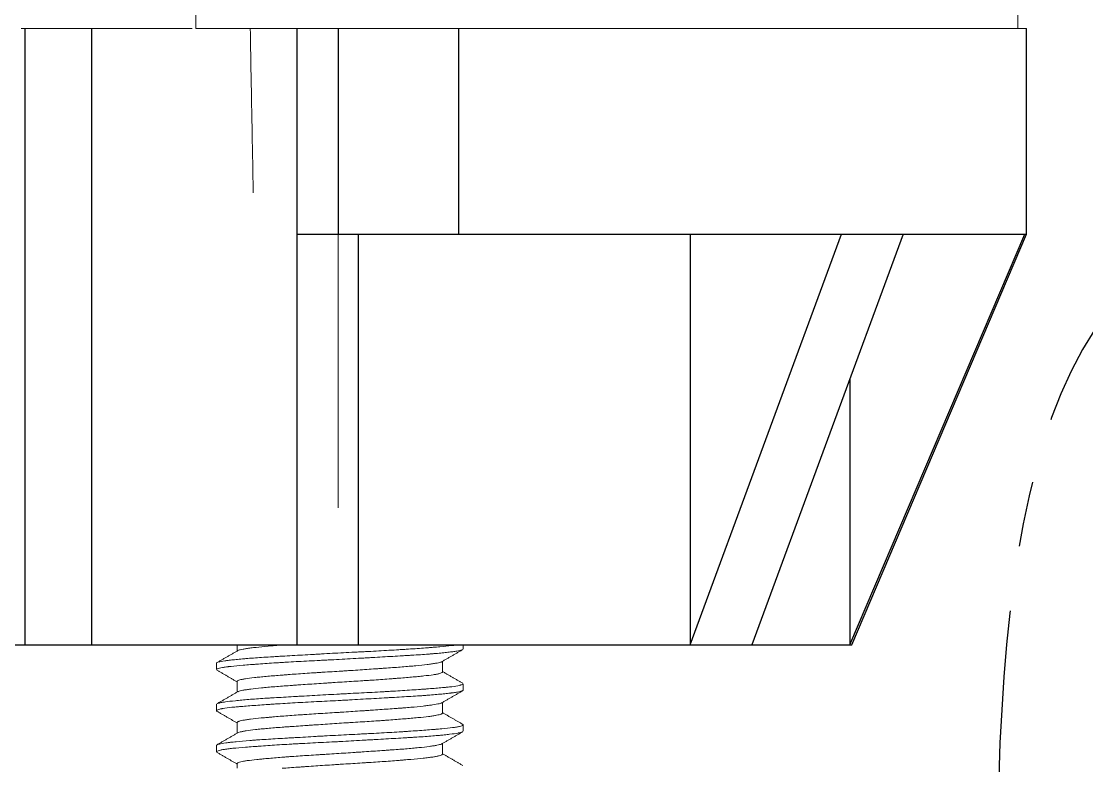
# Model space of a CAD drawing. Extents: x 8168 to 8762, y -18775 to -18355.
# Drawn here: x 8531.78 to 8557.7, y -18685.3 to -18667.19 of the extents above; entities that cross this region are included whole.
import ezdxf

# ---------------------------------------------------------------- set-up
doc = ezdxf.new("R2010")
doc.units = 0
doc.header["$MEASUREMENT"] = 0
for name, pattern in [('CENTER', [47.5, 22, -8.5, 8.5, -8.5]), ('CENTER2', [28.575, 19.05, -3.175, 3.175, -3.175]), ('HIDDEN2', [4.7625, 3.175, -1.5875])]:
    doc.linetypes.add(name, pattern=pattern)
doc.layers.get('0').update_dxf_attribs({"linetype": 'CONTINUOUS'})
doc.layers.add('1', color=4, linetype='HIDDEN2')
doc.layers.add('CENTER', color=1, linetype='CENTER2')

msp = doc.modelspace()

# ---------------------------------------------------------------- linework, layer by layer
at = {"color": 7, "linetype": 'Continuous'}
for p, q in [((8531.873, -18682.364, 0), (8531.873, -18667.364, 0)), ((8533.493, -18682.364, 0), (8533.493, -18667.364, 0)), ((8538.493, -18682.364, 0), (8538.493, -18667.364, 0)), ((8539.493, -18667.364, 0), (8539.493, -18672.364, 0)), ((8542.424, -18672.364, 0), (8542.424, -18667.364, 0)), ((8556.243, -18672.364, 0), (8556.243, -18667.364, 0)), ((8538.493, -18672.364, 0), (8556.243, -18672.364, 0)), ((8539.982, -18682.364, 0), (8539.982, -18672.364, 0)), ((8548.053, -18672.364, 0), (8548.053, -18682.364, 0)), ((8548.053, -18682.364, 0), (8551.74, -18672.364, 0)), ((8553.24, -18672.364, 0), (8549.553, -18682.364, 0)), ((8551.945, -18682.364, 0), (8556.203, -18672.364, 0)), ((8551.993, -18682.364, 0), (8556.243, -18672.364, 0)), ((8551.945, -18675.877, 0), (8551.945, -18682.364, 0)), ((8504.993, -18682.364, 0), (8551.993, -18682.364, 0))]:
    msp.add_line(p, q, dxfattribs=at)
at = {"layer": '1', "color": 1, "linetype": 'CENTER', "lineweight": 13}
msp.add_line((8539.493, -18640.023, 0), (8539.493, -18712.864, 0), dxfattribs=at)
at = {"layer": '1', "color": 7, "linetype": 'Continuous', "lineweight": 18}
for p, q in [((8536.03, -18667.364, 0), (8536.03, -18665.364, 0)), ((8556.03, -18667.364, 0), (8556.03, -18665.364, 0)), ((8531.78, -18667.364, 0), (8533.366, -18667.364, 0)), ((8533.366, -18667.364, 0), (8534.434, -18667.364, 0)), ((8534.434, -18667.364, 0), (8535.936, -18667.364, 0)), ((8537.351, -18667.364, 0), (8556.243, -18667.364, 0)), ((8537.03, -18682.364, 0), (8537.03, -18682.51, 0)), ((8542.53, -18682.464, 0), (8542.53, -18682.364, 0)), ((8536.53, -18682.807, 0), (8536.533, -18682.801, 0)), ((8536.53, -18682.807, 0), (8536.53, -18682.963, 0)), ((8542.03, -18683.019, 0), (8542.03, -18682.76, 0)), ((8537.03, -18683.252, 0), (8537.03, -18683.51, 0)), ((8542.53, -18683.463, 0), (8542.53, -18683.308, 0)), ((8542.03, -18684.019, 0), (8542.03, -18683.761, 0)), ((8536.53, -18683.808, 0), (8536.53, -18683.963, 0)), ((8537.03, -18684.251, 0), (8537.03, -18684.51, 0)), ((8542.53, -18684.463, 0), (8542.53, -18684.307, 0)), ((8536.53, -18684.808, 0), (8536.53, -18684.963, 0)), ((8542.03, -18685.019, 0), (8542.03, -18684.761, 0)), ((8537.03, -18685.252, 0), (8537.03, -18685.364, 0))]:
    msp.add_line(p, q, dxfattribs=at)
for points, knots in [([(8536.03, -18667.364, 0), (8536.03, -18667.364, 0), (8536.04, -18667.364, 0), (8536.063, -18667.364, 0), (8536.068, -18667.364, 0), (8536.08, -18667.364, 0), (8536.086, -18667.364, 0), (8536.107, -18667.364, 0), (8536.139, -18667.364, 0), (8536.179, -18667.364, 0), (8536.212, -18667.364, 0), (8536.223, -18667.364, 0), (8536.247, -18667.364, 0), (8536.26, -18667.364, 0), (8536.324, -18667.364, 0), (8536.382, -18667.364, 0), (8536.463, -18667.364, 0), (8536.479, -18667.364, 0), (8536.513, -18667.364, 0), (8536.53, -18667.364, 0), (8536.582, -18667.364, 0), (8536.653, -18667.364, 0), (8536.728, -18667.364, 0), (8536.785, -18667.364, 0), (8536.804, -18667.364, 0), (8536.843, -18667.364, 0), (8536.863, -18667.364, 0), (8536.96, -18667.364, 0), (8537.039, -18667.364, 0), (8537.138, -18667.364, 0), (8537.158, -18667.364, 0), (8537.197, -18667.364, 0), (8537.217, -18667.364, 0), (8537.275, -18667.364, 0), (8537.313, -18667.364, 0), (8537.351, -18667.364, 0)], [0, 0, 0, 0, 0.125, 0.125, 0.15625, 0.15625, 0.1875, 0.1875, 0.25, 0.3125, 0.3125, 0.34375, 0.34375, 0.375, 0.375, 0.5, 0.5, 0.53125, 0.53125, 0.5625, 0.5625, 0.625, 0.6875, 0.6875, 0.71875, 0.71875, 0.75, 0.75, 0.875, 0.875, 0.90625, 0.90625, 0.9375, 0.9375, 1, 1, 1, 1]), ([(8542.514, -18682.48, 0), (8542.51, -18682.482, 0), (8542.505, -18682.484, 0), (8542.475, -18682.495, 0), (8542.434, -18682.503, 0), (8542.363, -18682.515, 0), (8542.347, -18682.517, 0), (8542.315, -18682.522, 0), (8542.298, -18682.524, 0), (8542.244, -18682.532, 0), (8542.166, -18682.541, 0), (8542.027, -18682.556, 0), (8541.921, -18682.566, 0), (8541.836, -18682.573, 0), (8541.806, -18682.576, 0), (8541.747, -18682.581, 0), (8541.717, -18682.583, 0), (8541.623, -18682.59, 0), (8541.558, -18682.595, 0), (8541.423, -18682.604, 0), (8541.353, -18682.609, 0), (8541.244, -18682.616, 0), (8541.207, -18682.618, 0), (8541.132, -18682.622, 0), (8541.093, -18682.625, 0), (8540.899, -18682.636, 0), (8540.738, -18682.645, 0), (8540.487, -18682.66, 0), (8540.402, -18682.665, 0), (8540.272, -18682.672, 0), (8540.228, -18682.675, 0), (8540.162, -18682.678, 0), (8540.14, -18682.68, 0), (8540.096, -18682.682, 0), (8540.074, -18682.683, 0), (8539.875, -18682.695, 0), (8539.697, -18682.705, 0), (8539.429, -18682.719, 0), (8539.34, -18682.724, 0), (8539.228, -18682.729, 0), (8539.205, -18682.73, 0), (8539.161, -18682.733, 0), (8539.138, -18682.734, 0), (8539.071, -18682.737, 0), (8539.027, -18682.74, 0), (8538.806, -18682.751, 0), (8538.635, -18682.76, 0), (8538.384, -18682.774, 0), (8538.302, -18682.778, 0), (8538.2, -18682.785, 0), (8538.18, -18682.786, 0), (8538.14, -18682.788, 0), (8538.08, -18682.792, 0), (8538.022, -18682.796, 0), (8537.83, -18682.808, 0), (8537.686, -18682.818, 0), (8537.518, -18682.83, 0), (8537.468, -18682.834, 0), (8537.42, -18682.837, 0), (8537.388, -18682.84, 0), (8537.373, -18682.841, 0), (8537.295, -18682.847, 0), (8537.236, -18682.851, 0), (8537.069, -18682.865, 0), (8536.971, -18682.874, 0), (8536.865, -18682.886, 0), (8536.845, -18682.888, 0), (8536.816, -18682.891, 0), (8536.806, -18682.893, 0), (8536.788, -18682.895, 0), (8536.742, -18682.901, 0), (8536.703, -18682.907, 0), (8536.621, -18682.922, 0), (8536.581, -18682.932, 0), (8536.554, -18682.943, 0), (8536.551, -18682.944, 0), (8536.546, -18682.947, 0), (8536.544, -18682.948, 0), (8536.538, -18682.952, 0), (8536.535, -18682.954, 0), (8536.531, -18682.959, 0), (8536.53, -18682.961, 0), (8536.53, -18682.964, 0)], [0, 0, 0, 0, 0.012264, 0.012264, 0.071226, 0.071226, 0.085967, 0.085967, 0.100707, 0.100707, 0.130188, 0.15967, 0.189151, 0.189151, 0.203891, 0.203891, 0.218632, 0.218632, 0.248113, 0.248113, 0.277594, 0.277594, 0.292335, 0.292335, 0.307075, 0.307075, 0.366037, 0.366037, 0.395518, 0.395518, 0.410259, 0.410259, 0.417629, 0.417629, 0.425, 0.425, 0.483962, 0.483962, 0.513443, 0.513443, 0.520813, 0.520813, 0.528183, 0.528183, 0.542924, 0.542924, 0.601886, 0.601886, 0.631367, 0.631367, 0.638738, 0.638738, 0.646108, 0.660848, 0.660848, 0.719811, 0.719811, 0.734551, 0.741922, 0.741922, 0.749292, 0.749292, 0.778773, 0.778773, 0.837735, 0.837735, 0.852476, 0.852476, 0.859846, 0.859846, 0.867216, 0.896697, 0.896697, 0.95566, 0.95566, 0.96303, 0.96303, 0.9704, 0.9704, 0.985141, 0.985141, 1, 1, 1, 1]), ([(8536.539, -18682.795, 0), (8536.541, -18682.794, 0), (8536.543, -18682.793, 0), (8536.554, -18682.787, 0), (8536.567, -18682.782, 0), (8536.618, -18682.769, 0), (8536.667, -18682.76, 0), (8536.74, -18682.749, 0), (8536.748, -18682.748, 0), (8536.766, -18682.746, 0), (8536.792, -18682.742, 0), (8536.821, -18682.739, 0), (8536.88, -18682.731, 0), (8536.966, -18682.722, 0), (8537.066, -18682.712, 0), (8537.146, -18682.704, 0), (8537.187, -18682.701, 0), (8537.23, -18682.697, 0), (8537.259, -18682.694, 0), (8537.274, -18682.693, 0), (8537.349, -18682.687, 0), (8537.412, -18682.682, 0), (8537.542, -18682.673, 0), (8537.678, -18682.664, 0), (8537.823, -18682.655, 0), (8537.936, -18682.648, 0), (8537.974, -18682.646, 0), (8538.052, -18682.641, 0), (8538.092, -18682.639, 0), (8538.291, -18682.627, 0), (8538.456, -18682.618, 0), (8538.711, -18682.603, 0), (8538.797, -18682.598, 0), (8538.929, -18682.591, 0), (8538.973, -18682.588, 0), (8539.062, -18682.583, 0), (8539.107, -18682.58, 0), (8539.24, -18682.573, 0), (8539.33, -18682.568, 0), (8539.508, -18682.558, 0), (8539.597, -18682.554, 0), (8539.775, -18682.544, 0), (8539.865, -18682.54, 0), (8539.998, -18682.533, 0), (8540.043, -18682.531, 0), (8540.132, -18682.526, 0), (8540.176, -18682.524, 0), (8540.394, -18682.513, 0), (8540.563, -18682.504, 0), (8540.809, -18682.489, 0), (8540.89, -18682.484, 0), (8541.009, -18682.477, 0), (8541.048, -18682.475, 0), (8541.125, -18682.47, 0), (8541.162, -18682.467, 0), (8541.348, -18682.455, 0), (8541.487, -18682.445, 0), (8541.648, -18682.433, 0), (8541.679, -18682.43, 0), (8541.741, -18682.426, 0), (8541.772, -18682.423, 0), (8541.86, -18682.416, 0), (8541.916, -18682.412, 0), (8542.072, -18682.398, 0), (8542.163, -18682.389, 0), (8542.259, -18682.378, 0), (8542.277, -18682.375, 0), (8542.304, -18682.372, 0), (8542.312, -18682.37, 0), (8542.329, -18682.368, 0), (8542.34, -18682.366, 0), (8542.35, -18682.365, 0), (8542.353, -18682.364, 0)], [0, 0, 0, 0, 0.0081925, 0.0081925, 0.0374528, 0.0374528, 0.0959734, 0.0959734, 0.1032885, 0.1032885, 0.1106036, 0.1252337, 0.1252337, 0.154494, 0.1837543, 0.1837543, 0.1983845, 0.2056996, 0.2056996, 0.2130146, 0.2130146, 0.2422749, 0.2422749, 0.2715352, 0.3007955, 0.3007955, 0.3154257, 0.3154257, 0.3300558, 0.3300558, 0.3885764, 0.3885764, 0.4178367, 0.4178367, 0.4324669, 0.4324669, 0.447097, 0.447097, 0.4763573, 0.4763573, 0.5056176, 0.5056176, 0.5348779, 0.5348779, 0.5495081, 0.5495081, 0.5641382, 0.5641382, 0.6226588, 0.6226588, 0.6519191, 0.6519191, 0.6665493, 0.6665493, 0.6811794, 0.6811794, 0.7397, 0.7397, 0.7543302, 0.7543302, 0.7689603, 0.7689603, 0.7982206, 0.7982206, 0.8567412, 0.8567412, 0.8713714, 0.8713714, 0.8786865, 0.8786865, 0.8860015, 0.888679, 0.888679, 0.888679, 0.888679]), ([(8537.042, -18682.504, 0), (8537.054, -18682.496, 0), (8537.076, -18682.488, 0), (8537.129, -18682.475, 0), (8537.151, -18682.47, 0), (8537.202, -18682.461, 0), (8537.26, -18682.451, 0), (8537.329, -18682.441, 0), (8537.387, -18682.434, 0), (8537.406, -18682.431, 0), (8537.448, -18682.426, 0), (8537.469, -18682.424, 0), (8537.58, -18682.411, 0), (8537.678, -18682.401, 0), (8537.841, -18682.387, 0), (8537.897, -18682.382, 0), (8537.986, -18682.375, 0), (8538.017, -18682.373, 0), (8538.075, -18682.368, 0), (8538.102, -18682.366, 0), (8538.13, -18682.364, 0)], [0, 0, 0, 0, 0.0517231, 0.0517231, 0.081656, 0.081656, 0.1115889, 0.1415219, 0.1415219, 0.1564883, 0.1564883, 0.1714548, 0.1714548, 0.2313206, 0.2313206, 0.2612536, 0.2612536, 0.27622, 0.27622, 0.2893826, 0.2893826, 0.2893826, 0.2893826]), ([(8542.012, -18682.771, 0), (8542.009, -18682.772, 0), (8542.006, -18682.774, 0), (8541.998, -18682.777, 0), (8541.991, -18682.78, 0), (8541.955, -18682.791, 0), (8541.913, -18682.8, 0), (8541.844, -18682.812, 0), (8541.829, -18682.815, 0), (8541.798, -18682.82, 0), (8541.782, -18682.822, 0), (8541.731, -18682.829, 0), (8541.694, -18682.834, 0), (8541.574, -18682.849, 0), (8541.484, -18682.859, 0), (8541.356, -18682.872, 0), (8541.33, -18682.874, 0), (8541.277, -18682.879, 0), (8541.249, -18682.881, 0), (8541.165, -18682.888, 0), (8541.107, -18682.893, 0), (8540.927, -18682.907, 0), (8540.8, -18682.916, 0), (8540.648, -18682.927, 0), (8540.631, -18682.928, 0), (8540.596, -18682.93, 0), (8540.579, -18682.932, 0), (8540.527, -18682.935, 0), (8540.492, -18682.938, 0), (8540.386, -18682.945, 0), (8540.315, -18682.95, 0), (8540.099, -18682.965, 0), (8539.951, -18682.975, 0), (8539.78, -18682.986, 0), (8539.761, -18682.987, 0), (8539.723, -18682.99, 0), (8539.666, -18682.993, 0), (8539.61, -18682.997, 0), (8539.496, -18683.004, 0), (8539.421, -18683.009, 0), (8539.271, -18683.019, 0), (8539.196, -18683.023, 0), (8539.084, -18683.03, 0), (8539.028, -18683.033, 0), (8538.973, -18683.037, 0), (8538.935, -18683.039, 0), (8538.917, -18683.04, 0), (8538.751, -18683.051, 0), (8538.609, -18683.06, 0), (8538.404, -18683.075, 0), (8538.338, -18683.08, 0), (8538.239, -18683.087, 0), (8538.207, -18683.09, 0), (8538.143, -18683.095, 0), (8538.111, -18683.097, 0), (8537.957, -18683.11, 0), (8537.843, -18683.12, 0), (8537.685, -18683.134, 0), (8537.635, -18683.139, 0), (8537.563, -18683.146, 0), (8537.54, -18683.148, 0), (8537.494, -18683.153, 0), (8537.473, -18683.155, 0), (8537.368, -18683.167, 0), (8537.296, -18683.176, 0), (8537.206, -18683.19, 0), (8537.179, -18683.195, 0), (8537.131, -18683.205, 0), (8537.111, -18683.21, 0), (8537.06, -18683.225, 0), (8537.04, -18683.235, 0), (8537.031, -18683.247, 0), (8537.03, -18683.25, 0), (8537.03, -18683.253, 0), (8537.03, -18683.253, 0), (8537.03, -18683.253, 0)], [0, 0, 0, 0, 0.008517, 0.008517, 0.023513, 0.023513, 0.083493, 0.083493, 0.098489, 0.098489, 0.113484, 0.113484, 0.143474, 0.143474, 0.203455, 0.203455, 0.21845, 0.21845, 0.233446, 0.233446, 0.263436, 0.263436, 0.323417, 0.323417, 0.330914, 0.330914, 0.338412, 0.338412, 0.353407, 0.353407, 0.383398, 0.383398, 0.443379, 0.443379, 0.450876, 0.450876, 0.458374, 0.473369, 0.473369, 0.503359, 0.503359, 0.53335, 0.53335, 0.548345, 0.555843, 0.555843, 0.56334, 0.56334, 0.623321, 0.623321, 0.653312, 0.653312, 0.668307, 0.668307, 0.683302, 0.683302, 0.743283, 0.743283, 0.773273, 0.773273, 0.788268, 0.788268, 0.803264, 0.803264, 0.863245, 0.863245, 0.893235, 0.893235, 0.923225, 0.923225, 0.983206, 0.983206, 0.998201, 0.998201, 1, 1, 1, 1]), ([(8537.049, -18683.5, 0), (8537.052, -18683.498, 0), (8537.056, -18683.496, 0), (8537.085, -18683.485, 0), (8537.122, -18683.476, 0), (8537.198, -18683.461, 0), (8537.227, -18683.457, 0), (8537.274, -18683.449, 0), (8537.291, -18683.447, 0), (8537.326, -18683.442, 0), (8537.344, -18683.439, 0), (8537.439, -18683.427, 0), (8537.526, -18683.417, 0), (8537.649, -18683.405, 0), (8537.674, -18683.402, 0), (8537.726, -18683.397, 0), (8537.753, -18683.395, 0), (8537.835, -18683.387, 0), (8537.891, -18683.383, 0), (8538.068, -18683.369, 0), (8538.193, -18683.36, 0), (8538.359, -18683.348, 0), (8538.393, -18683.345, 0), (8538.445, -18683.342, 0), (8538.462, -18683.341, 0), (8538.497, -18683.338, 0), (8538.514, -18683.337, 0), (8538.602, -18683.331, 0), (8538.672, -18683.326, 0), (8538.888, -18683.311, 0), (8539.035, -18683.301, 0), (8539.205, -18683.29, 0), (8539.224, -18683.289, 0), (8539.262, -18683.286, 0), (8539.281, -18683.285, 0), (8539.338, -18683.281, 0), (8539.376, -18683.278, 0), (8539.49, -18683.271, 0), (8539.566, -18683.266, 0), (8539.793, -18683.252, 0), (8539.943, -18683.243, 0), (8540.111, -18683.232, 0), (8540.129, -18683.231, 0), (8540.166, -18683.229, 0), (8540.222, -18683.225, 0), (8540.276, -18683.222, 0), (8540.384, -18683.215, 0), (8540.526, -18683.205, 0), (8540.662, -18683.196, 0), (8540.762, -18683.188, 0), (8540.795, -18683.186, 0), (8540.86, -18683.181, 0), (8540.892, -18683.178, 0), (8541.051, -18683.165, 0), (8541.168, -18683.155, 0), (8541.33, -18683.141, 0), (8541.382, -18683.136, 0), (8541.456, -18683.129, 0), (8541.481, -18683.127, 0), (8541.528, -18683.122, 0), (8541.55, -18683.12, 0), (8541.66, -18683.108, 0), (8541.736, -18683.099, 0), (8541.831, -18683.084, 0), (8541.86, -18683.08, 0), (8541.898, -18683.072, 0), (8541.91, -18683.07, 0), (8541.933, -18683.065, 0), (8541.943, -18683.062, 0), (8541.99, -18683.05, 0), (8542.014, -18683.04, 0), (8542.027, -18683.027, 0), (8542.03, -18683.023, 0), (8542.03, -18683.02, 0), (8542.03, -18683.018, 0), (8542.03, -18683.018, 0), (8542.03, -18683.018, 0)], [0, 0, 0, 0, 0.012066, 0.012066, 0.072394, 0.072394, 0.102558, 0.102558, 0.11764, 0.11764, 0.132722, 0.132722, 0.193051, 0.193051, 0.208133, 0.208133, 0.223215, 0.223215, 0.253379, 0.253379, 0.313707, 0.313707, 0.328789, 0.328789, 0.33633, 0.33633, 0.343871, 0.343871, 0.374035, 0.374035, 0.434364, 0.434364, 0.441905, 0.441905, 0.449446, 0.449446, 0.464528, 0.464528, 0.494692, 0.494692, 0.55502, 0.55502, 0.562561, 0.562561, 0.570102, 0.585184, 0.585184, 0.615348, 0.645512, 0.645512, 0.660594, 0.660594, 0.675676, 0.675676, 0.736005, 0.736005, 0.766169, 0.766169, 0.781251, 0.781251, 0.796333, 0.796333, 0.856661, 0.856661, 0.886825, 0.886825, 0.901907, 0.901907, 0.916989, 0.916989, 0.977318, 0.977318, 0.9924, 0.999941, 0.999941, 1, 1, 1, 1]), ([(8542.53, -18683.464, 0), (8542.53, -18683.466, 0), (8542.529, -18683.468, 0), (8542.525, -18683.474, 0), (8542.517, -18683.479, 0), (8542.503, -18683.484, 0), (8542.5, -18683.486, 0), (8542.493, -18683.488, 0), (8542.482, -18683.491, 0), (8542.469, -18683.495, 0), (8542.44, -18683.501, 0), (8542.394, -18683.51, 0), (8542.333, -18683.52, 0), (8542.281, -18683.527, 0), (8542.254, -18683.53, 0), (8542.224, -18683.534, 0), (8542.204, -18683.536, 0), (8542.194, -18683.538, 0), (8542.141, -18683.544, 0), (8542.05, -18683.554, 0), (8541.895, -18683.568, 0), (8541.779, -18683.578, 0), (8541.687, -18683.586, 0), (8541.655, -18683.588, 0), (8541.59, -18683.593, 0), (8541.557, -18683.595, 0), (8541.389, -18683.607, 0), (8541.246, -18683.616, 0), (8541.017, -18683.629, 0), (8540.939, -18683.634, 0), (8540.818, -18683.641, 0), (8540.777, -18683.643, 0), (8540.694, -18683.648, 0), (8540.653, -18683.65, 0), (8540.443, -18683.662, 0), (8540.272, -18683.672, 0), (8540.009, -18683.687, 0), (8539.92, -18683.692, 0), (8539.786, -18683.7, 0), (8539.741, -18683.702, 0), (8539.651, -18683.707, 0), (8539.606, -18683.71, 0), (8539.382, -18683.722, 0), (8539.204, -18683.73, 0), (8538.94, -18683.744, 0), (8538.852, -18683.748, 0), (8538.677, -18683.758, 0), (8538.591, -18683.762, 0), (8538.339, -18683.776, 0), (8538.178, -18683.786, 0), (8537.984, -18683.798, 0), (8537.946, -18683.8, 0), (8537.87, -18683.805, 0), (8537.833, -18683.808, 0), (8537.722, -18683.815, 0), (8537.652, -18683.82, 0), (8537.516, -18683.83, 0), (8537.451, -18683.835, 0), (8537.326, -18683.844, 0), (8537.266, -18683.849, 0), (8537.181, -18683.856, 0), (8537.153, -18683.858, 0), (8537.113, -18683.862, 0), (8537.099, -18683.863, 0), (8537.073, -18683.865, 0), (8537.009, -18683.871, 0), (8536.95, -18683.876, 0), (8536.82, -18683.89, 0), (8536.748, -18683.9, 0), (8536.683, -18683.911, 0), (8536.676, -18683.912, 0), (8536.662, -18683.914, 0), (8536.656, -18683.915, 0), (8536.637, -18683.919, 0), (8536.625, -18683.922, 0), (8536.594, -18683.929, 0), (8536.559, -18683.939, 0), (8536.541, -18683.949, 0), (8536.53, -18683.959, 0), (8536.529, -18683.964, 0), (8536.532, -18683.97, 0), (8536.533, -18683.971, 0), (8536.536, -18683.973, 0), (8536.539, -18683.975, 0), (8536.542, -18683.978, 0), (8536.544, -18683.979, 0)], [0, 0, 0, 0, 0.009972, 0.009972, 0.037676, 0.037676, 0.044602, 0.044602, 0.051528, 0.06538, 0.06538, 0.093084, 0.120788, 0.120788, 0.13464, 0.141566, 0.141566, 0.148492, 0.148492, 0.176196, 0.2039, 0.231604, 0.231604, 0.245456, 0.245456, 0.259308, 0.259308, 0.314715, 0.314715, 0.342419, 0.342419, 0.356271, 0.356271, 0.370123, 0.370123, 0.425531, 0.425531, 0.453235, 0.453235, 0.467087, 0.467087, 0.480939, 0.480939, 0.536347, 0.536347, 0.56405, 0.56405, 0.591754, 0.591754, 0.647162, 0.647162, 0.661014, 0.661014, 0.674866, 0.674866, 0.70257, 0.70257, 0.730274, 0.730274, 0.757978, 0.757978, 0.77183, 0.77183, 0.778756, 0.778756, 0.785682, 0.813386, 0.813386, 0.868793, 0.868793, 0.875719, 0.875719, 0.882645, 0.882645, 0.896497, 0.896497, 0.924201, 0.951905, 0.951905, 0.979609, 0.979609, 0.986535, 0.986535, 0.993461, 1, 1, 1, 1]), ([(8536.546, -18683.791, 0), (8536.556, -18683.786, 0), (8536.571, -18683.781, 0), (8536.6, -18683.774, 0), (8536.61, -18683.772, 0), (8536.632, -18683.767, 0), (8536.644, -18683.765, 0), (8536.683, -18683.758, 0), (8536.713, -18683.753, 0), (8536.812, -18683.739, 0), (8536.893, -18683.73, 0), (8537.013, -18683.717, 0), (8537.038, -18683.715, 0), (8537.089, -18683.71, 0), (8537.115, -18683.707, 0), (8537.197, -18683.7, 0), (8537.254, -18683.695, 0), (8537.374, -18683.685, 0), (8537.437, -18683.68, 0), (8537.569, -18683.671, 0), (8537.638, -18683.666, 0), (8537.728, -18683.661, 0), (8537.746, -18683.66, 0), (8537.782, -18683.657, 0), (8537.837, -18683.654, 0), (8537.893, -18683.65, 0), (8538.007, -18683.644, 0), (8538.162, -18683.635, 0), (8538.324, -18683.625, 0), (8538.449, -18683.618, 0), (8538.512, -18683.614, 0), (8538.597, -18683.609, 0), (8538.64, -18683.607, 0), (8538.835, -18683.596, 0), (8539.01, -18683.586, 0), (8539.275, -18683.571, 0), (8539.365, -18683.566, 0), (8539.499, -18683.559, 0), (8539.544, -18683.556, 0), (8539.612, -18683.553, 0), (8539.635, -18683.552, 0), (8539.68, -18683.549, 0), (8539.702, -18683.548, 0), (8539.904, -18683.538, 0), (8540.08, -18683.529, 0), (8540.34, -18683.515, 0), (8540.426, -18683.511, 0), (8540.532, -18683.505, 0), (8540.554, -18683.504, 0), (8540.596, -18683.501, 0), (8540.617, -18683.5, 0), (8540.68, -18683.497, 0), (8540.721, -18683.494, 0), (8540.926, -18683.482, 0), (8541.081, -18683.473, 0), (8541.302, -18683.458, 0), (8541.374, -18683.453, 0), (8541.461, -18683.447, 0), (8541.478, -18683.445, 0), (8541.512, -18683.443, 0), (8541.563, -18683.439, 0), (8541.612, -18683.436, 0), (8541.771, -18683.424, 0), (8541.885, -18683.415, 0), (8542.014, -18683.403, 0), (8542.051, -18683.4, 0), (8542.087, -18683.396, 0), (8542.11, -18683.394, 0), (8542.121, -18683.393, 0), (8542.178, -18683.387, 0), (8542.219, -18683.383, 0), (8542.331, -18683.369, 0), (8542.391, -18683.359, 0), (8542.446, -18683.346, 0), (8542.457, -18683.344, 0), (8542.475, -18683.339, 0), (8542.484, -18683.336, 0), (8542.505, -18683.329, 0), (8542.516, -18683.324, 0), (8542.528, -18683.315, 0), (8542.53, -18683.311, 0), (8542.53, -18683.307, 0)], [0, 0, 0, 0, 0.032547, 0.032547, 0.047287, 0.047287, 0.062028, 0.062028, 0.091509, 0.091509, 0.150471, 0.150471, 0.165211, 0.165211, 0.179952, 0.179952, 0.209433, 0.209433, 0.238914, 0.238914, 0.268395, 0.268395, 0.275766, 0.275766, 0.283136, 0.297876, 0.297876, 0.327357, 0.356839, 0.356839, 0.371579, 0.378949, 0.38632, 0.38632, 0.445282, 0.445282, 0.474763, 0.474763, 0.489503, 0.489503, 0.496874, 0.496874, 0.504244, 0.504244, 0.563206, 0.563206, 0.592687, 0.592687, 0.600058, 0.600058, 0.607428, 0.607428, 0.622168, 0.622168, 0.681131, 0.681131, 0.710612, 0.710612, 0.717982, 0.717982, 0.725352, 0.740093, 0.740093, 0.799055, 0.799055, 0.813796, 0.821166, 0.821166, 0.828536, 0.828536, 0.858017, 0.858017, 0.916979, 0.916979, 0.93172, 0.93172, 0.94646, 0.94646, 0.975942, 0.975942, 1, 1, 1, 1]), ([(8542.018, -18683.768, 0), (8542.012, -18683.771, 0), (8542.004, -18683.775, 0), (8541.981, -18683.783, 0), (8541.965, -18683.788, 0), (8541.905, -18683.802, 0), (8541.853, -18683.811, 0), (8541.756, -18683.826, 0), (8541.72, -18683.831, 0), (8541.662, -18683.838, 0), (8541.642, -18683.841, 0), (8541.601, -18683.846, 0), (8541.579, -18683.848, 0), (8541.468, -18683.861, 0), (8541.369, -18683.871, 0), (8541.205, -18683.885, 0), (8541.149, -18683.89, 0), (8541.06, -18683.897, 0), (8541.029, -18683.899, 0), (8540.968, -18683.904, 0), (8540.936, -18683.906, 0), (8540.778, -18683.918, 0), (8540.645, -18683.927, 0), (8540.437, -18683.941, 0), (8540.366, -18683.946, 0), (8540.275, -18683.952, 0), (8540.257, -18683.954, 0), (8540.22, -18683.956, 0), (8540.165, -18683.96, 0), (8540.11, -18683.964, 0), (8539.926, -18683.976, 0), (8539.777, -18683.986, 0), (8539.588, -18683.999, 0), (8539.531, -18684.002, 0), (8539.474, -18684.006, 0), (8539.436, -18684.008, 0), (8539.417, -18684.009, 0), (8539.322, -18684.015, 0), (8539.246, -18684.02, 0), (8539.022, -18684.034, 0), (8538.876, -18684.043, 0), (8538.696, -18684.055, 0), (8538.66, -18684.057, 0), (8538.607, -18684.061, 0), (8538.589, -18684.062, 0), (8538.554, -18684.064, 0), (8538.537, -18684.065, 0), (8538.45, -18684.072, 0), (8538.382, -18684.076, 0), (8538.185, -18684.091, 0), (8538.06, -18684.101, 0), (8537.913, -18684.114, 0), (8537.884, -18684.116, 0), (8537.828, -18684.121, 0), (8537.8, -18684.124, 0), (8537.719, -18684.131, 0), (8537.668, -18684.135, 0), (8537.523, -18684.149, 0), (8537.436, -18684.159, 0), (8537.341, -18684.17, 0), (8537.323, -18684.173, 0), (8537.288, -18684.177, 0), (8537.272, -18684.18, 0), (8537.225, -18684.187, 0), (8537.169, -18684.197, 0), (8537.125, -18684.207, 0), (8537.097, -18684.214, 0), (8537.089, -18684.217, 0), (8537.074, -18684.222, 0), (8537.067, -18684.224, 0), (8537.04, -18684.235, 0), (8537.03, -18684.244, 0), (8537.03, -18684.253, 0)], [0, 0, 0, 0, 0.023616, 0.023616, 0.053435, 0.053435, 0.113072, 0.113072, 0.142891, 0.142891, 0.1578, 0.1578, 0.172709, 0.172709, 0.232347, 0.232347, 0.262166, 0.262166, 0.277075, 0.277075, 0.291984, 0.291984, 0.351622, 0.351622, 0.38144, 0.38144, 0.388895, 0.388895, 0.39635, 0.411259, 0.411259, 0.470896, 0.470896, 0.485806, 0.493261, 0.493261, 0.500715, 0.500715, 0.530534, 0.530534, 0.590171, 0.590171, 0.605081, 0.605081, 0.612535, 0.612535, 0.61999, 0.61999, 0.649809, 0.649809, 0.709446, 0.709446, 0.724356, 0.724356, 0.739265, 0.739265, 0.769084, 0.769084, 0.828721, 0.828721, 0.84363, 0.84363, 0.85854, 0.85854, 0.888358, 0.918177, 0.918177, 0.933086, 0.933086, 0.947996, 0.947996, 1, 1, 1, 1]), ([(8537.041, -18684.504, 0), (8537.053, -18684.496, 0), (8537.074, -18684.488, 0), (8537.114, -18684.479, 0), (8537.124, -18684.476, 0), (8537.146, -18684.471, 0), (8537.157, -18684.469, 0), (8537.195, -18684.462, 0), (8537.223, -18684.457, 0), (8537.317, -18684.443, 0), (8537.392, -18684.433, 0), (8537.501, -18684.42, 0), (8537.524, -18684.418, 0), (8537.57, -18684.413, 0), (8537.594, -18684.41, 0), (8537.668, -18684.403, 0), (8537.719, -18684.398, 0), (8537.881, -18684.383, 0), (8537.997, -18684.374, 0), (8538.156, -18684.362, 0), (8538.188, -18684.36, 0), (8538.253, -18684.355, 0), (8538.286, -18684.353, 0), (8538.385, -18684.346, 0), (8538.521, -18684.336, 0), (8538.662, -18684.327, 0), (8538.77, -18684.319, 0), (8538.824, -18684.316, 0), (8538.879, -18684.312, 0), (8538.916, -18684.309, 0), (8538.935, -18684.308, 0), (8539.102, -18684.297, 0), (8539.252, -18684.287, 0), (8539.479, -18684.272, 0), (8539.555, -18684.267, 0), (8539.669, -18684.26, 0), (8539.707, -18684.257, 0), (8539.764, -18684.254, 0), (8539.783, -18684.253, 0), (8539.821, -18684.25, 0), (8539.84, -18684.249, 0), (8540.01, -18684.239, 0), (8540.158, -18684.23, 0), (8540.374, -18684.215, 0), (8540.445, -18684.211, 0), (8540.55, -18684.203, 0), (8540.585, -18684.201, 0), (8540.654, -18684.196, 0), (8540.688, -18684.194, 0), (8540.855, -18684.181, 0), (8540.98, -18684.171, 0), (8541.157, -18684.156, 0), (8541.214, -18684.151, 0), (8541.325, -18684.141, 0), (8541.377, -18684.137, 0), (8541.525, -18684.123, 0), (8541.613, -18684.113, 0), (8541.709, -18684.102, 0), (8541.727, -18684.099, 0), (8541.762, -18684.095, 0), (8541.78, -18684.092, 0), (8541.828, -18684.085, 0), (8541.857, -18684.08, 0), (8541.934, -18684.065, 0), (8541.972, -18684.055, 0), (8542.003, -18684.043, 0), (8542.008, -18684.04, 0), (8542.017, -18684.035, 0), (8542.021, -18684.033, 0), (8542.028, -18684.026, 0), (8542.03, -18684.023, 0), (8542.03, -18684.019, 0)], [0, 0, 0, 0, 0.04933, 0.04933, 0.064296, 0.064296, 0.079263, 0.079263, 0.109196, 0.109196, 0.169062, 0.169062, 0.184028, 0.184028, 0.198995, 0.198995, 0.228928, 0.228928, 0.288794, 0.288794, 0.30376, 0.30376, 0.318726, 0.318726, 0.348659, 0.378592, 0.378592, 0.393559, 0.401042, 0.401042, 0.408525, 0.408525, 0.468391, 0.468391, 0.498324, 0.498324, 0.513291, 0.513291, 0.520774, 0.520774, 0.528257, 0.528257, 0.588123, 0.588123, 0.618056, 0.618056, 0.633022, 0.633022, 0.647989, 0.647989, 0.707855, 0.707855, 0.737788, 0.737788, 0.767721, 0.767721, 0.827587, 0.827587, 0.842553, 0.842553, 0.85752, 0.85752, 0.887453, 0.887453, 0.947318, 0.947318, 0.962285, 0.962285, 0.977251, 0.977251, 1, 1, 1, 1]), ([(8536.53, -18684.807, 0), (8536.53, -18684.805, 0), (8536.531, -18684.803, 0), (8536.534, -18684.799, 0), (8536.538, -18684.796, 0), (8536.544, -18684.792, 0), (8536.548, -18684.79, 0), (8536.551, -18684.789, 0), (8536.565, -18684.783, 0), (8536.58, -18684.779, 0), (8536.637, -18684.765, 0), (8536.691, -18684.756, 0), (8536.776, -18684.744, 0), (8536.795, -18684.742, 0), (8536.823, -18684.738, 0), (8536.833, -18684.737, 0), (8536.853, -18684.735, 0), (8536.905, -18684.729, 0), (8536.961, -18684.722, 0), (8537.106, -18684.708, 0), (8537.216, -18684.698, 0), (8537.354, -18684.687, 0), (8537.369, -18684.686, 0), (8537.401, -18684.683, 0), (8537.417, -18684.682, 0), (8537.465, -18684.678, 0), (8537.498, -18684.676, 0), (8537.599, -18684.669, 0), (8537.668, -18684.665, 0), (8537.883, -18684.651, 0), (8538.035, -18684.642, 0), (8538.237, -18684.63, 0), (8538.278, -18684.628, 0), (8538.36, -18684.623, 0), (8538.402, -18684.621, 0), (8538.527, -18684.614, 0), (8538.696, -18684.604, 0), (8538.87, -18684.594, 0), (8539.001, -18684.586, 0), (8539.046, -18684.584, 0), (8539.134, -18684.579, 0), (8539.179, -18684.576, 0), (8539.314, -18684.569, 0), (8539.404, -18684.564, 0), (8539.582, -18684.554, 0), (8539.672, -18684.55, 0), (8539.849, -18684.541, 0), (8539.938, -18684.536, 0), (8540.071, -18684.529, 0), (8540.115, -18684.527, 0), (8540.203, -18684.522, 0), (8540.247, -18684.52, 0), (8540.465, -18684.509, 0), (8540.633, -18684.5, 0), (8540.876, -18684.485, 0), (8540.955, -18684.48, 0), (8541.072, -18684.473, 0), (8541.11, -18684.471, 0), (8541.186, -18684.466, 0), (8541.224, -18684.463, 0), (8541.407, -18684.451, 0), (8541.543, -18684.441, 0), (8541.731, -18684.427, 0), (8541.791, -18684.422, 0), (8541.877, -18684.415, 0), (8541.905, -18684.413, 0), (8541.959, -18684.408, 0), (8541.985, -18684.406, 0), (8542.111, -18684.395, 0), (8542.198, -18684.385, 0), (8542.307, -18684.371, 0), (8542.34, -18684.367, 0), (8542.384, -18684.359, 0), (8542.397, -18684.357, 0), (8542.423, -18684.352, 0), (8542.434, -18684.349, 0), (8542.487, -18684.337, 0), (8542.514, -18684.327, 0), (8542.527, -18684.315, 0), (8542.529, -18684.312, 0), (8542.531, -18684.307, 0), (8542.53, -18684.305, 0), (8542.528, -18684.3, 0), (8542.525, -18684.297, 0), (8542.521, -18684.295, 0)], [0, 0, 0, 0, 0.01112, 0.01112, 0.025021, 0.031972, 0.031972, 0.038923, 0.038923, 0.066725, 0.066725, 0.12233, 0.12233, 0.136231, 0.136231, 0.143182, 0.143182, 0.150133, 0.177935, 0.177935, 0.23354, 0.23354, 0.240491, 0.240491, 0.247441, 0.247441, 0.261343, 0.261343, 0.289145, 0.289145, 0.34475, 0.34475, 0.358652, 0.358652, 0.372553, 0.372553, 0.400355, 0.428158, 0.428158, 0.442059, 0.442059, 0.45596, 0.45596, 0.483763, 0.483763, 0.511565, 0.511565, 0.539368, 0.539368, 0.553269, 0.553269, 0.56717, 0.56717, 0.622775, 0.622775, 0.650578, 0.650578, 0.664479, 0.664479, 0.67838, 0.67838, 0.733985, 0.733985, 0.761788, 0.761788, 0.775689, 0.775689, 0.78959, 0.78959, 0.845195, 0.845195, 0.872998, 0.872998, 0.886899, 0.886899, 0.9008, 0.9008, 0.956406, 0.956406, 0.970307, 0.970307, 0.984208, 0.984208, 1, 1, 1, 1]), ([(8542.513, -18684.48, 0), (8542.513, -18684.48, 0), (8542.502, -18684.485, 0), (8542.487, -18684.49, 0), (8542.46, -18684.497, 0), (8542.445, -18684.5, 0), (8542.428, -18684.504, 0), (8542.416, -18684.506, 0), (8542.41, -18684.507, 0), (8542.351, -18684.517, 0), (8542.285, -18684.527, 0), (8542.163, -18684.541, 0), (8542.119, -18684.546, 0), (8542.048, -18684.554, 0), (8542.023, -18684.556, 0), (8541.985, -18684.56, 0), (8541.972, -18684.561, 0), (8541.945, -18684.564, 0), (8541.878, -18684.57, 0), (8541.806, -18684.576, 0), (8541.686, -18684.586, 0), (8541.623, -18684.59, 0), (8541.492, -18684.6, 0), (8541.423, -18684.604, 0), (8541.334, -18684.61, 0), (8541.316, -18684.611, 0), (8541.279, -18684.613, 0), (8541.261, -18684.614, 0), (8541.205, -18684.618, 0), (8541.168, -18684.62, 0), (8540.978, -18684.632, 0), (8540.819, -18684.641, 0), (8540.571, -18684.655, 0), (8540.486, -18684.66, 0), (8540.378, -18684.666, 0), (8540.356, -18684.667, 0), (8540.313, -18684.67, 0), (8540.248, -18684.674, 0), (8540.182, -18684.677, 0), (8539.963, -18684.69, 0), (8539.786, -18684.7, 0), (8539.562, -18684.712, 0), (8539.518, -18684.714, 0), (8539.45, -18684.718, 0), (8539.428, -18684.719, 0), (8539.383, -18684.721, 0), (8539.36, -18684.722, 0), (8539.247, -18684.728, 0), (8539.158, -18684.733, 0), (8538.893, -18684.746, 0), (8538.72, -18684.755, 0), (8538.508, -18684.767, 0), (8538.466, -18684.769, 0), (8538.382, -18684.774, 0), (8538.341, -18684.776, 0), (8538.218, -18684.783, 0), (8538.138, -18684.788, 0), (8537.904, -18684.803, 0), (8537.757, -18684.813, 0), (8537.584, -18684.825, 0), (8537.55, -18684.828, 0), (8537.483, -18684.833, 0), (8537.45, -18684.835, 0), (8537.355, -18684.842, 0), (8537.294, -18684.847, 0), (8537.122, -18684.861, 0), (8537.019, -18684.869, 0), (8536.907, -18684.881, 0), (8536.885, -18684.883, 0), (8536.844, -18684.888, 0), (8536.824, -18684.89, 0), (8536.768, -18684.897, 0), (8536.701, -18684.907, 0), (8536.622, -18684.922, 0), (8536.585, -18684.932, 0), (8536.556, -18684.942, 0), (8536.545, -18684.947, 0), (8536.533, -18684.956, 0), (8536.53, -18684.96, 0), (8536.53, -18684.964, 0)], [0, 0, 0, 0, 0.001886, 0.031368, 0.031368, 0.046108, 0.053478, 0.053478, 0.060849, 0.060849, 0.119811, 0.119811, 0.149292, 0.149292, 0.164033, 0.164033, 0.171403, 0.171403, 0.178773, 0.208254, 0.208254, 0.237736, 0.237736, 0.267217, 0.267217, 0.274587, 0.274587, 0.281957, 0.281957, 0.296698, 0.296698, 0.35566, 0.35566, 0.385141, 0.385141, 0.392512, 0.392512, 0.399882, 0.414623, 0.414623, 0.473585, 0.473585, 0.488325, 0.488325, 0.495696, 0.495696, 0.503066, 0.503066, 0.532547, 0.532547, 0.591509, 0.591509, 0.60625, 0.60625, 0.620991, 0.620991, 0.650472, 0.650472, 0.709434, 0.709434, 0.724175, 0.724175, 0.738915, 0.738915, 0.768396, 0.768396, 0.827359, 0.827359, 0.842099, 0.842099, 0.85684, 0.85684, 0.886321, 0.915802, 0.945283, 0.945283, 0.974764, 0.974764, 1, 1, 1, 1]), ([(8542.013, -18684.771, 0), (8542.009, -18684.772, 0), (8542.006, -18684.774, 0), (8541.979, -18684.785, 0), (8541.943, -18684.794, 0), (8541.881, -18684.806, 0), (8541.868, -18684.808, 0), (8541.84, -18684.813, 0), (8541.825, -18684.815, 0), (8541.778, -18684.823, 0), (8541.744, -18684.828, 0), (8541.633, -18684.842, 0), (8541.548, -18684.852, 0), (8541.426, -18684.865, 0), (8541.401, -18684.867, 0), (8541.35, -18684.872, 0), (8541.323, -18684.875, 0), (8541.243, -18684.882, 0), (8541.187, -18684.887, 0), (8541.013, -18684.901, 0), (8540.889, -18684.91, 0), (8540.723, -18684.921, 0), (8540.689, -18684.924, 0), (8540.622, -18684.929, 0), (8540.587, -18684.931, 0), (8540.484, -18684.938, 0), (8540.344, -18684.948, 0), (8540.199, -18684.958, 0), (8540.089, -18684.965, 0), (8540.052, -18684.968, 0), (8539.978, -18684.973, 0), (8539.94, -18684.975, 0), (8539.751, -18684.988, 0), (8539.601, -18684.998, 0), (8539.375, -18685.012, 0), (8539.3, -18685.017, 0), (8539.187, -18685.024, 0), (8539.15, -18685.026, 0), (8539.093, -18685.029, 0), (8539.074, -18685.031, 0), (8539.037, -18685.033, 0), (8539.018, -18685.034, 0), (8538.851, -18685.045, 0), (8538.707, -18685.054, 0), (8538.499, -18685.068, 0), (8538.413, -18685.074, 0), (8538.33, -18685.08, 0), (8538.296, -18685.083, 0), (8538.28, -18685.084, 0), (8538.231, -18685.088, 0), (8538.198, -18685.09, 0), (8538.04, -18685.103, 0), (8537.921, -18685.113, 0), (8537.757, -18685.127, 0), (8537.704, -18685.132, 0), (8537.641, -18685.138, 0), (8537.629, -18685.139, 0), (8537.604, -18685.142, 0), (8537.568, -18685.145, 0), (8537.534, -18685.149, 0), (8537.422, -18685.16, 0), (8537.345, -18685.169, 0), (8537.263, -18685.181, 0), (8537.247, -18685.184, 0), (8537.217, -18685.188, 0), (8537.203, -18685.191, 0), (8537.163, -18685.198, 0), (8537.139, -18685.203, 0), (8537.08, -18685.218, 0), (8537.053, -18685.228, 0), (8537.036, -18685.241, 0), (8537.034, -18685.243, 0), (8537.031, -18685.248, 0), (8537.03, -18685.25, 0), (8537.03, -18685.253, 0)], [0, 0, 0, 0, 0.010556, 0.010556, 0.070537, 0.070537, 0.085532, 0.085532, 0.100527, 0.100527, 0.130518, 0.130518, 0.190499, 0.190499, 0.205494, 0.205494, 0.220489, 0.220489, 0.250479, 0.250479, 0.31046, 0.31046, 0.325455, 0.325455, 0.34045, 0.34045, 0.370441, 0.400431, 0.400431, 0.415426, 0.415426, 0.430422, 0.430422, 0.490402, 0.490402, 0.520393, 0.520393, 0.535388, 0.535388, 0.542886, 0.542886, 0.550383, 0.550383, 0.610364, 0.610364, 0.640354, 0.647852, 0.647852, 0.655349, 0.655349, 0.670345, 0.670345, 0.730325, 0.730325, 0.760316, 0.760316, 0.767813, 0.767813, 0.775311, 0.790306, 0.790306, 0.850287, 0.850287, 0.865282, 0.865282, 0.880277, 0.880277, 0.910268, 0.910268, 0.970248, 0.970248, 0.985244, 0.985244, 1, 1, 1, 1]), ([(8538.13, -18685.364, 0), (8538.188, -18685.36, 0), (8538.248, -18685.356, 0), (8538.375, -18685.347, 0), (8538.46, -18685.341, 0), (8538.547, -18685.335, 0), (8538.583, -18685.332, 0), (8538.6, -18685.331, 0), (8538.654, -18685.327, 0), (8538.69, -18685.325, 0), (8538.87, -18685.312, 0), (8539.017, -18685.302, 0), (8539.242, -18685.287, 0), (8539.317, -18685.282, 0), (8539.413, -18685.276, 0), (8539.432, -18685.275, 0), (8539.47, -18685.272, 0), (8539.489, -18685.271, 0), (8539.546, -18685.267, 0), (8539.584, -18685.265, 0), (8539.774, -18685.253, 0), (8539.924, -18685.244, 0), (8540.109, -18685.232, 0), (8540.146, -18685.23, 0), (8540.22, -18685.225, 0), (8540.257, -18685.223, 0), (8540.366, -18685.216, 0), (8540.437, -18685.211, 0), (8540.646, -18685.197, 0), (8540.779, -18685.187, 0), (8540.938, -18685.174, 0), (8540.97, -18685.172, 0), (8541.032, -18685.167, 0), (8541.062, -18685.164, 0), (8541.151, -18685.157, 0), (8541.208, -18685.152, 0), (8541.372, -18685.137, 0), (8541.471, -18685.128, 0), (8541.583, -18685.116, 0), (8541.604, -18685.114, 0), (8541.646, -18685.109, 0), (8541.666, -18685.107, 0), (8541.724, -18685.1, 0), (8541.794, -18685.09, 0), (8541.853, -18685.081, 0), (8541.892, -18685.074, 0), (8541.904, -18685.071, 0), (8541.927, -18685.066, 0), (8541.937, -18685.064, 0), (8541.986, -18685.051, 0), (8542.011, -18685.041, 0), (8542.028, -18685.027, 0), (8542.03, -18685.023, 0), (8542.03, -18685.019, 0)], [0.2846428, 0.2846428, 0.2846428, 0.2846428, 0.3126218, 0.3126218, 0.3427278, 0.3502543, 0.3502543, 0.3577808, 0.3577808, 0.3728338, 0.3728338, 0.4330458, 0.4330458, 0.4631519, 0.4631519, 0.4706784, 0.4706784, 0.4782049, 0.4782049, 0.4932579, 0.4932579, 0.5534699, 0.5534699, 0.5685229, 0.5685229, 0.5835759, 0.5835759, 0.6136819, 0.6136819, 0.6738939, 0.6738939, 0.6889469, 0.6889469, 0.7039999, 0.7039999, 0.7341059, 0.7341059, 0.794318, 0.794318, 0.809371, 0.809371, 0.824424, 0.824424, 0.85453, 0.884636, 0.884636, 0.899689, 0.899689, 0.914742, 0.914742, 0.974954, 0.974954, 1, 1, 1, 1])]:
    msp.add_open_spline(points, degree=3, knots=knots, dxfattribs=at)
at = {"layer": '1', "color": 1, "linetype": 'Continuous', "lineweight": 13}
msp.add_open_spline([(8537.351, -18667.364, 0), (8537.363, -18668.031, 0), (8537.375, -18668.697, 0), (8537.4, -18670.03, 0), (8537.412, -18670.697, 0), (8537.424, -18671.364, 0)], degree=3, knots=[0, 0, 0, 0, 0.499764, 0.499764, 1, 1, 1, 1], dxfattribs=at)
at = {"layer": '1', "color": 7, "linetype": 'Continuous', "lineweight": 18}
for points in [[(8542.007, -18682.774, 0), (8542.264, -18682.625, 0), (8542.522, -18682.475, 0)], [(8537.047, -18682.501, 0), (8536.789, -18682.65, 0), (8536.532, -18682.799, 0)], [(8536.537, -18682.974, 0), (8536.784, -18683.117, 0), (8537.03, -18683.261, 0)], [(8542.525, -18683.297, 0), (8542.277, -18683.154, 0), (8542.03, -18683.01, 0)], [(8537.054, -18683.496, 0), (8536.797, -18683.646, 0), (8536.54, -18683.795, 0)], [(8542.014, -18683.77, 0), (8542.271, -18683.621, 0), (8542.529, -18683.471, 0)], [(8536.536, -18683.974, 0), (8536.783, -18684.117, 0), (8537.03, -18684.261, 0)], [(8542.527, -18684.298, 0), (8542.279, -18684.154, 0), (8542.03, -18684.01, 0)], [(8537.047, -18684.5, 0), (8536.79, -18684.65, 0), (8536.533, -18684.799, 0)], [(8542.007, -18684.774, 0), (8542.264, -18684.625, 0), (8542.522, -18684.475, 0)], [(8536.532, -18684.972, 0), (8536.781, -18685.116, 0), (8537.03, -18685.261, 0)], [(8542.522, -18685.295, 0), (8542.276, -18685.153, 0), (8542.03, -18685.01, 0)]]:
    msp.add_open_spline(points, degree=2, dxfattribs=at)
at = {"layer": 'CENTER', "color": 1, "linetype": 'CENTER2', "ltscale": 0.5}
msp.add_spline([(8578.756, -18691.579), (8573.95, -18675.012), (8561.97, -18671.838), (8549.359, -18716.171), (8535.665, -18717.942), (8528.433, -18690.92), (8528.493, -18680.364, 0)], degree=3, dxfattribs=at)

doc.saveas('drawing.dxf')
